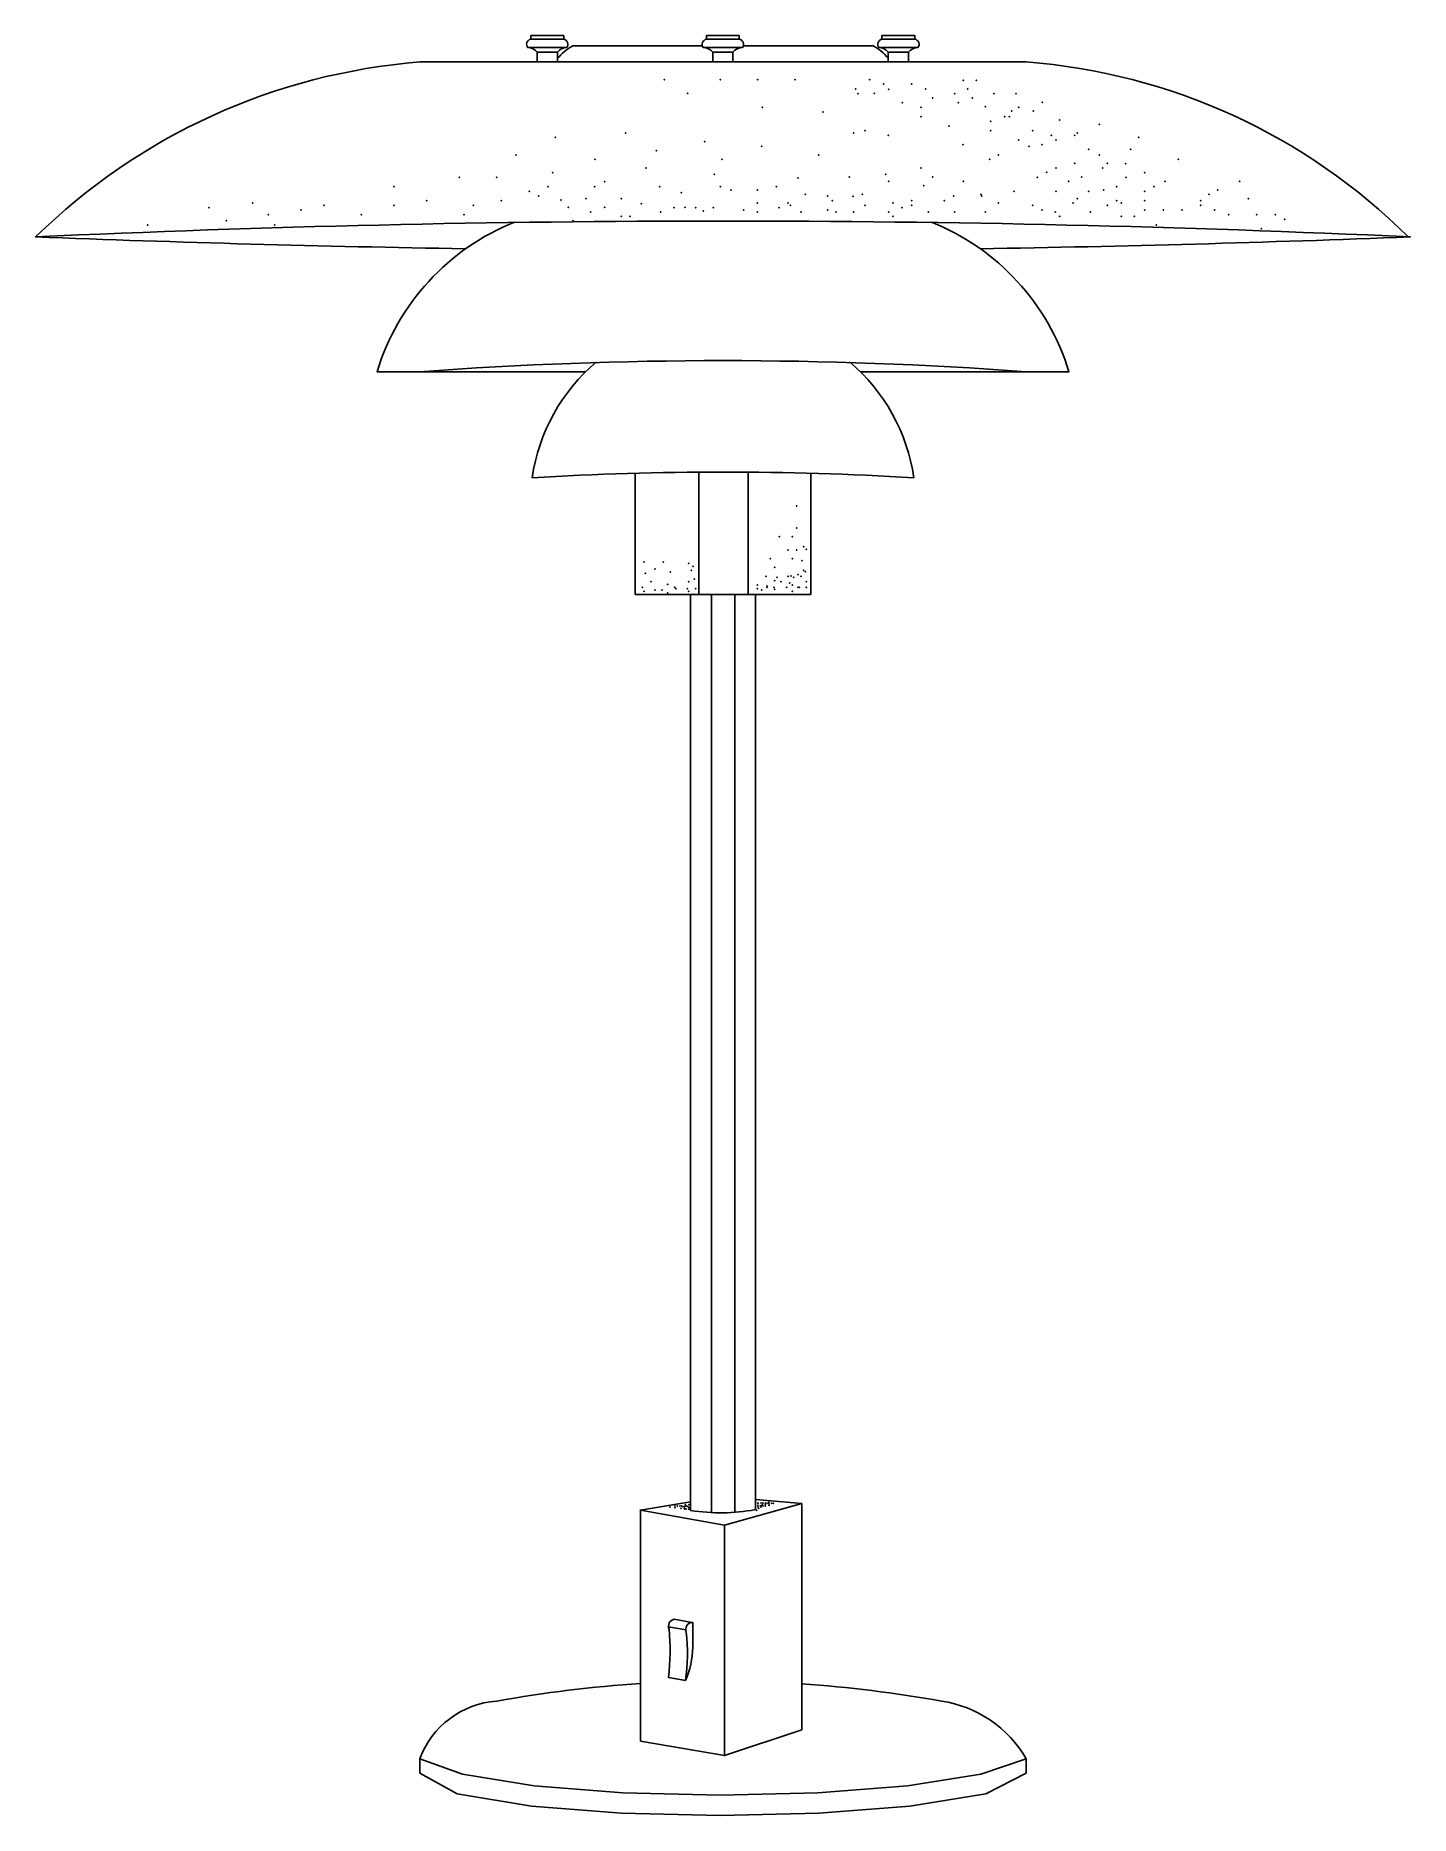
# Model space of a CAD drawing. Extents: x 260 to 757, y 363 to 1007.
import ezdxf

# ---------------------------------------------------------------- set-up
doc = ezdxf.new("R2010")
doc.units = 0
doc.header["$MEASUREMENT"] = 0
for name, color, linetype in [('3', 3, 'CONTINUOUS'), ('7', 7, 'CONTINUOUS'), ('BH', 3, 'CONTINUOUS')]:
    doc.layers.add(name, color=color, linetype=linetype)

msp = doc.modelspace()

# ---------------------------------------------------------------- linework, layer by layer
at = {"layer": '3'}
for p, q in [((438.96, 1005.95), (450.87, 1005.95)), ((502.48, 1005.95), (514.4, 1005.95)), ((577.92, 1005.95), (566, 1005.95)), ((437.93, 1002.93), (451.9, 1002.93)), ((441.24, 1001.25), (448.59, 1001.25)), ((501.46, 1002.93), (515.42, 1002.93)), ((504.76, 1001.25), (512.11, 1001.25)), ((578.94, 1002.93), (564.98, 1002.93)), ((575.64, 1001.25), (568.29, 1001.25)), ((448.59, 997.72), (441.24, 997.72)), ((512.11, 997.72), (504.76, 997.72)), ((568.29, 997.72), (575.64, 997.72)), ((499.8, 805.1), (499.8, 849.33)), ((517.57, 805.1), (517.57, 849.33)), ((504.28, 472.93), (504.28, 805.1)), ((512.72, 473.03), (512.72, 805.1))]:
    msp.add_line(p, q, dxfattribs=at)
for centre, radius, start, end in [((553.47, 986.72), 19.28, 39.76952, 60.87924), ((508.5, -601.57), 1491.24, 85.78037, 94.21963)]:
    msp.add_arc(centre, radius, start, end, dxfattribs=at)
for p in [(557.36, 986.27), (568.47, 987.85), (592.27, 986.27), (595.44, 991.02), (600.2, 991.02), (606.55, 986.27), (614.48, 986.27), (584.33, 984.68), (603.38, 981.51), (612.9, 979.93), (620.83, 979.93), (624.01, 983.1), (630.35, 976.75), (644.63, 975.17), (447.86, 970.41), (473.25, 972), (501.82, 968.83), (522.45, 967.24), (555.77, 972), (619.24, 967.24), (636.7, 972), (658.92, 970.41), (433.58, 964.07), (462.15, 962.49), (484.36, 965.66), (508.17, 962.49), (543.08, 964.07), (604.96, 962.49), (608.14, 964.07), (644.63, 964.07), (654.16, 960.9), (673.2, 962.49), (465.74, 954.36), (505.33, 957), (535.69, 955.68), (554.18, 956.15), (567.36, 957), (568.47, 954.56), (581.16, 952.98), (584.33, 956.15), (595.44, 954.56), (625.59, 957.73), (633.53, 954.56), (638.29, 956.15), (668.44, 954.56), (695.41, 954.56), (338.37, 946.64), (449.9, 947.77), (458.97, 948.22), (471.67, 948.22), (493.45, 950.41), (511.34, 951.39), (520.86, 951.39), (520.86, 946.64), (531.97, 946.64), (538.32, 949.81), (555.48, 949.09), (558.94, 949.81), (570.05, 946.64), (576.73, 947.55), (588.54, 947.55), (601.79, 949.81), (608.14, 946.64), (635.11, 946.64), (636.7, 948.22), (646.22, 951.39), (652.57, 946.64), (684.31, 949.81), (687.48, 951.39), (698.59, 948.22), (322.5, 945.05), (328.85, 940.29), (452.54, 945.13), (454.21, 940.29), (460.56, 943.46), (465.74, 945.13), (471.67, 941.88), (474.84, 941.88), (478.94, 946.45), (485.95, 943.46), (490.71, 945.05), (494.77, 945.13), (498.64, 945.05), (501.37, 943.81), (504.99, 945.05), (520.86, 943.46), (528.79, 945.05), (536.73, 943.46), (549.42, 943.46), (555.77, 943.46), (559.86, 945.86), (568.47, 943.46), (570.05, 941.88), (573.23, 945.05), (576.73, 945.86), (582.75, 943.46), (592.27, 943.46), (603.38, 943.46), (628.77, 943.46), (630.35, 941.88), (641.46, 943.46), (652.57, 941.88), (657.33, 941.88), (300.29, 938.71), (346.31, 938.71), (665.26, 938.71), (535.17, 837.04), (528.82, 825.95), (533.58, 825.95), (535.17, 829.12), (525.65, 818.02), (532, 821.19), (533.58, 818.02), (535.17, 821.19), (537.63, 822.36), (538.64, 821.34), (479.86, 816.79), (480.37, 812.74), (483.91, 814.26), (486.95, 816.79), (489.49, 813.24), (496.07, 816.28), (497.09, 813.75), (497.6, 815.27), (524.06, 811.68), (527.24, 814.85), (532, 811.68), (533.07, 811.72), (535.6, 812.23), (536.76, 811.68), (537.12, 817.29), (537.63, 813.75), (538.34, 813.26), (479.35, 807.67), (479.86, 806.16), (482.39, 809.7), (483.91, 806.66), (483.91, 806.66), (486.45, 806.66), (488.47, 808.69), (488.47, 805.65), (491.01, 807.67), (491.51, 807.17), (495.57, 807.17), (496.07, 809.7), (496.07, 806.16), (497.6, 805.14), (498.1, 810.71), (498.61, 807.17), (520.89, 808.51), (520.91, 807.17), (522.43, 806.66), (524.45, 808.18), (524.45, 807.67), (526.99, 807.67), (527.24, 810.09), (527.24, 806.92), (528, 811.22), (529.52, 809.7), (531.55, 807.67), (532.56, 809.19), (533.57, 806.16), (533.58, 808.51), (534.08, 811.22), (535.6, 807.67), (536.11, 807.67), (538.64, 809.7), (538.64, 807.67), (525.18, 476.68), (489.29, 474.89), (491.08, 475.33), (491.08, 474.66), (491.98, 475.33), (492.88, 475.33), (493.33, 474.44), (493.55, 475.33), (494, 475.11), (494.45, 474.44), (494.67, 475.11), (494.67, 474.21), (494.9, 475.78), (494.9, 475.33), (495.12, 474.21), (495.35, 475.33), (495.8, 475.11), (496.02, 474.21), (496.24, 475.78), (496.24, 474.66), (496.69, 473.99), (520.7, 473.77), (521.15, 476.45), (521.15, 476.23), (521.15, 475.56), (521.15, 474.89), (521.15, 474.89), (521.37, 474.44), (522.04, 475.33), (522.27, 476.45), (522.27, 474.89), (522.49, 475.56), (522.72, 475.78), (522.94, 476.45), (522.94, 475.33), (523.84, 476.23), (523.84, 475.78), (523.84, 475.33), (524.06, 476.45), (524.74, 476.23), (525.18, 476.01), (525.18, 475.56), (526.08, 476.23), (526.75, 476.23)]:
    msp.add_point(p, dxfattribs=at)
at = {"layer": '7'}
for p, q in [((398.77, 997.72), (568.29, 997.72)), ((476.74, 805.1), (476.74, 848.78)), ((540.25, 805.1), (540.25, 848.78)), ((476.74, 805.1), (512.72, 805.1)), ((496.79, 473.7), (496.79, 805.1)), ((512.72, 805.1), (540.25, 805.1)), ((520.2, 473.99), (520.2, 805.1)), ((478.7, 473.81), (496.79, 476.78)), ((520.2, 477.68), (537, 476.25)), ((478.7, 390.27), (478.7, 474)), ((509.02, 468.35), (478.7, 473.81)), ((509.02, 468.35), (537, 476.25)), ((537, 394.37), (537, 476.25)), ((509.02, 385.03), (509.02, 468.35))]:
    msp.add_line(p, q, dxfattribs=at)
for points in [[(448.59, 997.72), (448.59, 1001.25, -0.204461), (451.99, 1002.93, 0.555282), (450.87, 1005.95), (450.87, 1007.25), (438.96, 1007.25), (438.96, 1005.95, 0.555282), (437.84, 1002.93, -0.204461), (441.24, 1001.25), (441.24, 997.72)], [(512.11, 997.72), (512.11, 1001.25, -0.204461), (515.51, 1002.93, 0.555281), (514.4, 1005.95), (514.4, 1007.25), (502.48, 1007.25), (502.48, 1005.95, 0.555281), (501.36, 1002.93, -0.204461), (504.76, 1001.25), (504.76, 997.72)], [(568.29, 997.72), (568.29, 1001.25, 0.204461), (564.88, 1002.93, -0.555281), (566, 1005.95), (566, 1007.25), (577.92, 1007.25), (577.92, 1005.95, -0.555281), (579.04, 1002.93, 0.204461), (575.64, 1001.25), (575.64, 997.72)], [(448.59, 998.92, -0.094811), (454.14, 1003.57), (501.01, 1003.57)], [(756.39, 934.46, 0.178639), (618.22, 997.72), (575.64, 997.72)], [(601.57, 930.15, 0.005704), (757.21, 934.42, 0.023086), (259.79, 934.42, 0.005704), (415.43, 930.15)], [(433.01, 939.73, 0.227544), (383.33, 885.62), (458.78, 885.62)], [(558.21, 885.62), (633.66, 885.62, 0.227544), (583.99, 939.73, 0.227544)], [(494.87, 412.13), (488.78, 413.21, 0.055126), (489.01, 430.78, -0.486218), (490.85, 434.31), (497.24, 433.2)], [(497.54, 433.22), (497.54, 424.25, -0.108832), (494.87, 412.13)], [(497.54, 433.22, 0.544955), (495.23, 429.65, -0.064522), (494.87, 412.13)], [(478.7, 411.04, 0.029065), (426.61, 404.71, 0.294236), (398.77, 383.83), (398.77, 378.71), (412.35, 371.16), (439.27, 366.77), (471.83, 364.22), (507.43, 363.38), (543.16, 364.22), (576.11, 366.77), (603.6, 371.14), (618.22, 378.71), (618.22, 383.85, 0.229097), (587.55, 404.71, 0.028209), (537, 410.94)]]:
    msp.add_lwpolyline(points, format="xyb", dxfattribs=at)
for points in [[(515.87, 1003.57), (562.85, 1003.57)], [(488.8, 431.55), (495.02, 430.48)], [(478.7, 390.27), (509.02, 385.03), (537, 394.37)], [(398.77, 383.83), (414.2, 378.27), (440.14, 374.04), (472.21, 371.53), (507.43, 370.69), (542.8, 371.53), (575.25, 374.04), (601.83, 378.26), (618.22, 383.85)]]:
    msp.add_lwpolyline(points, dxfattribs=at)
for centre, radius, start, end in [((416.62, 774.29), 224.14, 94.56836, 134.40547), ((506.15, 837.72), 67.37, 130.15475, 171.82868), ((510.84, 837.72), 67.37, 8.17132, 49.84525), ((508.5, -300.29), 1149.66, 86.55783, 93.44217), ((507.67, 542.41), 69.56, 261.00327, 280.37719)]:
    msp.add_arc(centre, radius, start, end, dxfattribs=at)
at = {"layer": 'BH'}
for p in [(487.33, 991.36), (495.76, 986.31), (507.57, 991.36), (521.06, 991.36), (534.56, 991.36), (556.49, 987.99), (561.55, 991.36), (563.23, 986.31), (566.61, 989.68), (576.73, 989.68), (581.79, 987.99), (596.97, 987.99), (522.75, 981.25), (544.68, 979.57), (573.35, 982.94), (580.1, 981.25), (593.6, 982.94), (598.66, 984.62), (615.52, 981.25), (559.86, 972.83), (580.1, 977.88), (590.22, 974.51), (605.4, 976.2), (605.4, 972.83), (610.46, 977.88), (612.15, 977.88), (620.58, 972.83), (568.29, 971.14), (595.28, 967.77), (615.52, 969.46), (623.96, 967.77), (627.33, 971.14), (629.02, 969.46), (635.77, 971.14), (640.83, 966.09), (656.01, 966.09), (635.77, 961.03), (647.57, 961.03), (413.11, 955.98), (426.6, 955.98), (446.85, 957.66), (480.58, 959.35), (580.1, 959.35), (622.27, 955.98), (629.02, 959.35), (645.89, 959.35), (654.32, 955.98), (661.07, 957.66), (389.49, 952.61), (401.3, 947.55), (428.29, 947.55), (438.41, 950.92), (441.78, 949.23), (445.16, 952.61), (462.03, 952.61), (485.64, 952.61), (507.57, 952.61), (527.81, 952.61), (546.37, 949.23), (548.05, 947.55), (591.91, 949.23), (602.03, 949.23), (613.84, 950.92), (629.02, 950.92), (640.83, 950.92), (650.95, 952.61), (650.95, 947.55), (661.07, 950.92), (661.07, 950.92), (661.07, 947.55), (664.44, 952.61), (681.31, 947.55), (343.95, 942.49), (355.76, 944.18), (364.19, 945.86), (377.69, 942.49), (389.49, 945.86), (414.8, 942.49), (418.17, 945.86), (516, 944.18), (532.87, 945.86), (546.37, 944.18), (620.58, 945.86), (623.96, 944.18), (647.57, 945.86), (661.07, 944.18), (667.81, 944.18), (674.56, 944.18), (681.31, 945.86), (686.37, 944.18), (691.43, 942.49), (701.55, 942.49), (708.3, 942.49), (711.67, 940.81), (703.24, 937.44)]:
    msp.add_point(p, dxfattribs=at)

doc.saveas('drawing.dxf')
